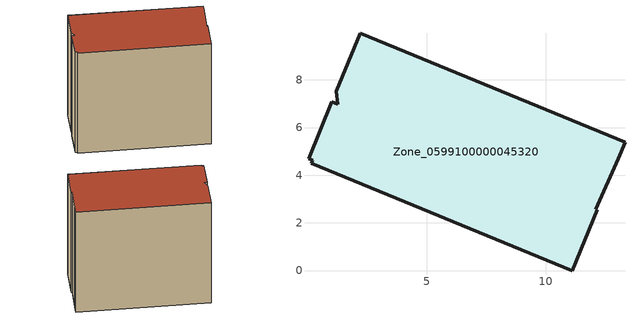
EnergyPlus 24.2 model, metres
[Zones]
Zone_0599100000045320
 floor ground (C_G): 0.05,4.7 1.03,7.08 1.27,6.99 1.21,7.52 2.21,9.95 13.33,5.38 13.05,4.69 12.11,2.57 12.17,2.54 11.12,0 0.17,4.51 0.22,4.63 z0
 wall outside (C_F): 13.33,5.38 2.21,9.95 1.21,7.52 1.27,6.99 1.03,7.08 0.05,4.7 0.22,4.63 0.17,4.51 11.12,0 12.17,2.54 12.11,2.57 13.05,4.69 13.33,5.38 z0:10.73
 roof outside (C_R): 1.27,6.99 1.03,7.08 0.05,4.7 0.22,4.63 0.17,4.51 11.12,0 12.17,2.54 12.11,2.57 13.05,4.69 13.33,5.38 2.21,9.95 1.21,7.52 z10.73
[BUILDING]
Pand.0599100000045320: North Axis=0; Terrain=City; Loads Convergence Tolerance Value=0.04; Temperature Convergence Tolerance Value=0.4; Solar Distribution=FullExterior; Maximum Number of Warmup Days=25; Minimum Number of Warmup Days=1
[Site:Location]
Rotterdam.The.Hague.AP_ZH_NLD Design_Conditions: Latitude=51.96; Longitude=4.45; Time Zone=1; Elevation=-4.5
[SITE:GROUNDTEMPERATURE:BUILDINGSURFACE]
18, 18, 18, 18, 18, 18, 18, 18, 18, 18, 18, 18
[MATERIAL] Thermal Absorptance=0.9; Solar Absorptance=0.7; Visible Absorptance=0.7
Name | Roughness | Thickness | Conductivity | Density | Specific Heat
G.TI.1946 | MediumSmooth | 0.15 | 1 | 540 | 1210
F.TI.1946 | Rough | 0.3 | 0.857143 | 1920 | 840
R.TI.1946 | MediumRough | 0.2 | 0.1 | 1500 | 1000
[CONSTRUCTION]
C_G: G.TI.1946
C_F: F.TI.1946
C_R: R.TI.1946
[ZONE]
Zone_0599100000045320: Type=1; Multiplier=1; Ceiling Height=Autocalculate; Volume=Autocalculate; Floor Area=autocalculate; Part of Total Floor Area=Yes
[ZONEINFILTRATION:DESIGNFLOWRATE]
Infil_Zone_0599100000045320: Zone or ZoneList or Space or SpaceList=Zone_0599100000045320; Schedule=AlwaysOn; Design Flow Rate Calculation Method=Flow/Area; Flow Rate per Floor Area=0.003; Constant Term Coefficient=1; Temperature Term Coefficient=0; Velocity Term Coefficient=0; Velocity Squared Term Coefficient=0
[HVACTEMPLATE:ZONE:IDEALLOADSAIRSYSTEM]
Zone_0599100000045320: Maximum Heating Supply Air Temperature=50; Minimum Cooling Supply Air Temperature=13; Maximum Heating Supply Air Humidity Ratio=0.0156; Minimum Cooling Supply Air Humidity Ratio=0.0077; Heating Limit=NoLimit; Cooling Limit=NoLimit; Dehumidification Control Type=ConstantSensibleHeatRatio; Cooling Sensible Heat Ratio=0.7; Dehumidification Setpoint=60; Humidification Control Type=None; Humidification Setpoint=30; Outdoor Air Method=None; Outdoor Air Flow Rate per Person=0.00944; Outdoor Air Flow Rate per Zone Floor Area=0; Outdoor Air Flow Rate per Zone=0; Demand Controlled Ventilation Type=None; Outdoor Air Economizer Type=NoEconomizer; Heat Recovery Type=None; Sensible Heat Recovery Effectiveness=0.7; Latent Heat Recovery Effectiveness=0.65
[ZONECONTROL:THERMOSTAT]
ThermostatControl_Zone_0599100000045320: Zone or ZoneList=Zone_0599100000045320; Control Type Schedule=DualSetpointControlType; Control 1=Thermostat_Zone_0599100000045320; Temperature Difference Between Cutout And Setpoint=0
[THERMOSTATSETPOINT:DUALSETPOINT]
Thermostat_Zone_0599100000045320: Heating Setpoint Temperature Schedule=HeatingSetpoint_Zone_0599100000045320; Cooling Setpoint Temperature Schedule=CoolingSetpoint_Zone_0599100000045320
[SCHEDULE:COMPACT]
HeatingSetpoint_Zone_0599100000045320: Through: 12/31, For: AllDays, Until: 24:00, 21
CoolingSetpoint_Zone_0599100000045320: Through: 12/31, For: AllDays, Until: 24:00, 24
DualSetpointControlType: Through: 12/31, For: AllDays, Until: 24:00, 4
AlwaysOn: Through: 12/31, For: AllDays, Until: 24:00, 1
